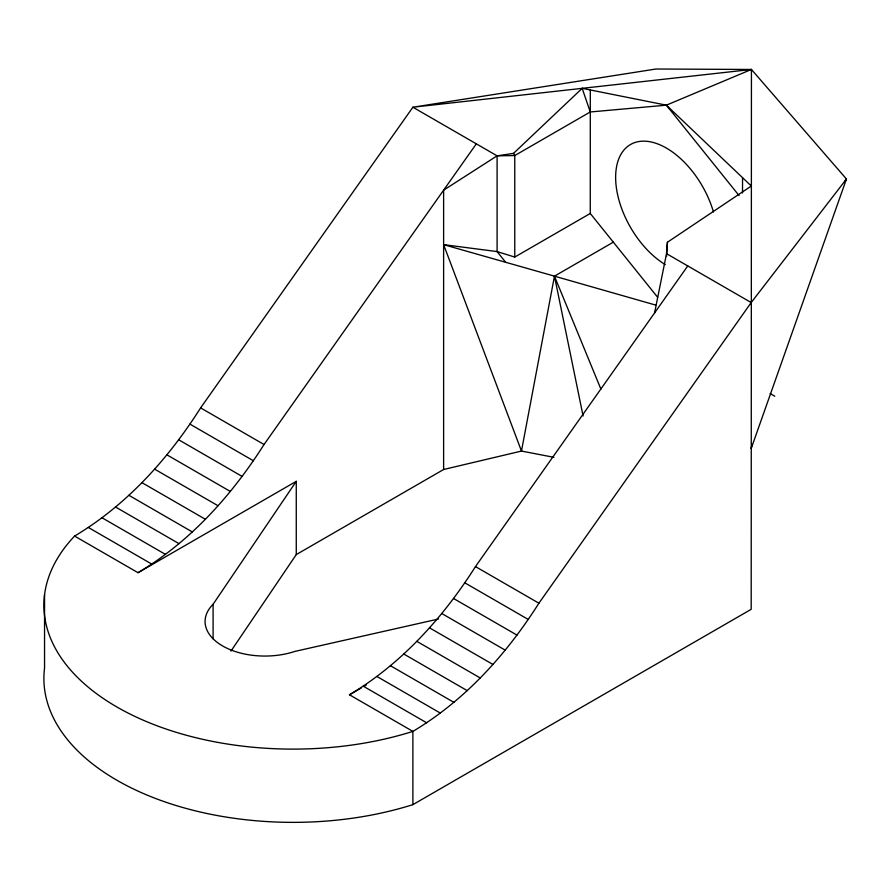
<?xml version="1.0" encoding="UTF-8"?>
<svg xmlns="http://www.w3.org/2000/svg" width="891" height="891" viewBox="0 0 891 891"><rect width="100%" height="100%" fill="white"/><g stroke="black" fill="none" stroke-linecap="round" stroke-linejoin="round"><path stroke-width="1.34" d="M44.55 594.809L44.55 668.061A249.179 143.863 0 0 0 158.42 799.55A249.179 143.863 0 0 0 412.889 804.64L751.191 609.321L751.436 69.465L412.901 107.221L655.943 69.019L751.436 69.465L846.45 179.013L751.191 302.561L538.91 603.207C506.634 654.105 465.024 700.359 412.889 731.388A249.179 143.863 0 0 1 116.877 706.975A249.179 143.863 0 0 1 74.588 536.07C126.722 505.041 168.321 458.787 200.609 407.889L412.901 107.221L497.089 155.836L497.089 251.585L505.687 262.288M666.524 256.374L667.437 242.241L751.313 186.019L666.379 105.171L582.168 88.343L513.517 153.375L497.089 155.836L443.618 190.162L264.037 444.509C231.76 495.407 190.162 541.661 138.027 572.701L74.588 536.07M657.681 297.338L590.265 213.461L590.31 90.013M742.515 192.957L742.548 177.755M654.573 312.941L666.524 253.657L667.437 242.241M751.926 444.431L751.191 448.518L846.45 179.013L844.88 181.285M412.889 804.64L412.889 731.388L349.461 694.768C401.596 663.739 443.195 617.474 475.471 566.587L687.763 265.941L751.191 302.561M213.094 638.814L213.094 604.265L296.269 481.329L296.269 554.581L230.969 651.087M476.329 143.841L443.618 190.162L443.618 469.501L296.269 554.581M751.436 69.465L666.379 105.171L590.265 111.965L514.764 155.557L497.089 155.836M553.912 457.317L521.469 451.069L443.618 244.646L497.089 251.585L514.764 257.054L590.265 213.461M613.331 242.163L554.458 276.154L443.618 244.646M138.027 572.701L296.269 481.329M349.461 694.768L361.445 687.852M363.851 686.46L366.246 685.079M443.618 469.501L521.469 451.069L554.458 276.154L655.72 305.101M438.539 619.011L294.787 651.432A59.808 34.526 0 0 1 222.594 645.942A59.808 34.526 0 0 1 213.094 604.265M770.102 393.521L774.791 396.239M200.609 407.889L264.037 444.509M475.471 566.587L538.91 603.207M189.95 424.127L253.378 460.747M464.824 582.825L528.252 619.445M178.701 439.798L242.129 476.418M453.575 598.496L517.003 635.116M166.907 454.833L230.335 491.453M441.78 613.52L505.208 650.152M154.633 469.145L218.072 505.765M429.507 627.832L492.935 664.452M141.947 482.655L205.376 519.275M416.821 641.353L480.249 677.973M128.905 495.307L192.333 531.938M403.779 654.005L467.207 690.625M115.585 507.035L179.013 543.655M390.447 665.733L453.887 702.353M102.042 517.782L165.47 554.402M376.915 676.469L440.343 713.09M88.354 527.472L151.782 564.092M363.227 686.17L426.655 722.79M666.524 253.657L687.763 265.941M666.379 105.171L739.04 195.552M513.517 153.375L514.764 155.557L514.764 257.054M600.913 389.144L554.458 276.154L583.093 415.986M582.168 88.343L590.265 111.965M665.287 264.605A71.77 41.432 60 0 1 615.959 184.159A71.77 41.432 60 0 1 653.927 142.671A71.77 41.432 60 0 1 713.457 211.969"/></g></svg>
